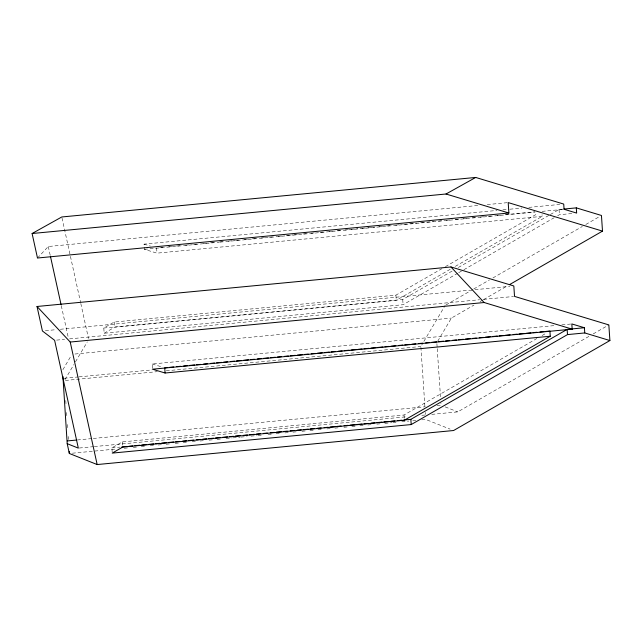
<?xml version="1.0" encoding="UTF-8"?>
<svg xmlns="http://www.w3.org/2000/svg" width="642" height="642" viewBox="0 0 642 642"><rect width="100%" height="100%" fill="white"/><g stroke="black" fill="none" stroke-linecap="round" stroke-linejoin="round"><path stroke-width="0.48" stroke-dasharray="3.21 2.41" d="M62.876 369.704L71.374 355.331M64.954 379.623L73.886 364.528M75.491 361.815L87.28 341.889M424.908 406.466L420.855 346.495L422.372 343.927M423.889 341.367L445.139 305.448M437.748 341.175L451.406 318.079L473.989 305.086M37.485 258.02L48.278 246.504L478.258 205.448M457.802 273.211L403.096 304.701L104.156 333.238L103.803 328.03L114.22 322.027L395.921 295.135L441.945 268.645M104.156 333.238L114.573 327.243L396.266 300.344L450.981 268.854M112.198 452.233L111.901 447.891L122.325 441.897L404.019 414.997L536.881 338.527M445.412 266.647L537.458 213.666M455.322 266.358L542.153 216.378L542.041 214.637M103.803 328.03L402.743 299.485L452.241 270.996M458.316 267.497L549.496 215.014M550.363 214.516L559.054 209.517L562.882 209.148M458.669 272.706L463.01 270.21M463.885 269.712L554.19 217.726M557.665 215.728L559.399 214.725L572.816 213.449M446.013 304.942L472.929 289.446M473.796 288.948L489.429 279.952M492.904 277.954L582.342 226.474M585.817 224.475L599.708 216.474M480.064 301.588L482.672 300.087M483.538 299.589L507.854 285.594M542.089 335.525L546.43 333.029M431.785 414.363L457.746 411.883L589.741 335.91M593.216 333.912L608.841 324.916M487.238 204.589L507.196 202.687M542.153 216.378L156.977 253.149L144.41 249.345L144.057 244.137L496.932 210.448M502.911 209.87L508.897 209.3M509.892 209.204L521.858 208.064M528.831 207.398L559.736 204.445M159.617 247.652L164.601 247.178M168.589 246.793L172.578 246.416M176.566 246.03L181.55 245.557M185.538 245.18L189.526 244.795M193.515 244.417L198.498 243.944M203.482 243.462L206.475 243.182M210.464 242.796L215.447 242.323M219.436 241.938L223.424 241.561M228.408 241.087L234.386 240.517M235.381 240.421L240.373 239.939M244.361 239.562L248.342 239.185M252.33 238.8L257.314 238.326M261.302 237.941L265.29 237.564M269.279 237.179L274.262 236.705M278.251 236.328L282.239 235.943M286.228 235.566L293.209 234.9M294.205 234.803L299.188 234.33M303.176 233.945L307.165 233.568M311.153 233.182L316.137 232.709M320.125 232.332L324.114 231.947M329.097 231.473L333.07 231.088M337.05 230.711L341.022 230.334M344.995 229.956L349.97 229.475M350.965 229.387L357.923 228.721M361.895 228.343L366.863 227.862M367.858 227.774L374.816 227.107M378.796 226.73L382.768 226.345M386.749 225.968L391.716 225.494M395.689 225.109L399.669 224.732M403.641 224.355L408.609 223.881M409.604 223.785L416.562 223.119M420.542 222.742L425.51 222.268M426.505 222.172L433.462 221.506M438.43 221.033L442.41 220.655M446.383 220.27L450.355 219.893M455.33 219.42L459.303 219.042M463.283 218.657L467.256 218.28M472.223 217.807L475.208 217.518M480.176 217.044L484.156 216.667M488.129 216.29L492.101 215.905M497.077 215.431L501.049 215.054M505.029 214.677L534.842 211.828M144.41 249.345L219.171 242.211M220.166 242.114L471.364 218.128M472.368 218.031L535.163 212.037M542.145 211.37L564.077 209.276M45.405 330.694L56.368 329.651M60.356 329.266L469.976 290.16M474.96 289.686L509.836 286.356M56.616 340.116L64.593 339.353M69.585 338.88L479.614 299.734M483.603 299.349L513.536 296.492M74.978 354.023L451.406 318.079M152.451 368.339L152.154 363.998L554.873 325.55M561.854 324.884L570.826 324.025M64.152 378.29L78.107 376.958M79.102 376.862L151.841 369.92M65.42 380.433L157.274 371.662M166.262 370.803L420.855 346.495M77.353 439.971L92.296 438.55M93.291 438.454L425.116 406.771M437.074 405.632L441.062 405.246L440.926 403.264M79.319 448.02L93.299 446.68M94.302 446.583L406.827 416.746M421.802 415.318L424.795 415.029M111.901 447.891L119.877 447.129M72.345 453.204L116.274 449.007M124.267 448.244L129.259 447.771M133.247 447.386L137.244 447.009M141.24 446.623L146.232 446.15M150.22 445.765L154.216 445.387M158.213 445.002L162.201 444.625M166.198 444.24L171.189 443.766M175.186 443.381L179.174 443.004M183.171 442.619L188.162 442.145M192.159 441.76L196.147 441.383M200.143 440.998L204.14 440.621M209.132 440.139L213.12 439.762M217.116 439.377L221.113 439M226.104 438.518L232.091 437.948M233.094 437.852L240.076 437.186M241.079 437.09L247.066 436.52M251.062 436.135L257.049 435.565M258.052 435.469L263.043 434.995M268.035 434.522L272.031 434.136M276.02 433.759L280.016 433.374M285.008 432.901L289.004 432.515M292.993 432.138L296.989 431.753M301.981 431.28L305.977 430.894M309.966 430.517L313.962 430.132M317.959 429.755L321.947 429.37M326.938 428.896L330.935 428.511M334.931 428.134L338.92 427.749M343.911 427.275L347.908 426.89M351.904 426.513L355.893 426.127M359.889 425.75L363.878 425.365M367.874 424.988L372.866 424.506M376.862 424.129L380.85 423.744M384.847 423.367L391.837 422.701M392.832 422.605L397.823 422.123M401.82 421.746L408.81 421.08M412.806 420.695L415.799 420.414M421.786 419.836L425.782 419.459L450.114 429.137M144.057 244.137L150.34 246.038M152.154 363.998L161.134 366.718M445.235 406.908L457.746 411.883M61.993 217.943L80.587 302.526M80.804 303.497L88.5 338.503M48.278 246.504L50.204 255.243M61.303 305.744L68.349 337.796M559.054 209.517L559.399 214.725M436.905 343.703L437.17 347.675M437.234 348.67L440.589 398.297M425.309 412.461L425.445 414.459M402.743 299.485L403.096 304.701M395.921 295.135L396.266 300.344M404.019 414.997L404.251 418.472M156.632 247.94L156.977 253.149M114.22 322.027L114.573 327.243M122.325 441.897L122.558 445.371M65.773 400.52L66.046 404.516M66.583 412.509L66.856 416.506M67.394 424.506L67.667 428.503M68.204 436.496L68.405 439.497"/><path stroke-width="0.96" d="M67.201 443.686L78.324 448.116L54.618 340.308L42.42 330.983L37.027 306.483L450.949 266.96L513.825 285.971L514.531 296.395L608.841 324.916L609.9 340.549L453.597 430.517L97.167 464.551L69.352 453.485L67.201 443.686L62.932 376.469M509.587 284.591L602.501 231.112L601.45 215.471L576.299 207.872L563.845 209.059M545.925 331.408L549.905 331.023L550.258 336.239L404.372 420.213L122.678 447.105L112.254 453.1L411.201 424.563L567.504 334.594L584.75 332.941L609.9 340.549M403.874 420.012L410.848 419.346L567.151 329.378L584.397 327.733L584.75 332.941M602.501 231.112L508.191 202.591L508.897 213.016L37.485 258.02L32.1 233.519L61.776 216.972L475.698 177.449L563.724 204.068L564.077 209.276L576.652 213.08L576.299 207.872M32.1 233.519L446.021 194.004L475.698 177.449M37.027 306.483L70.227 342.042L484.148 302.526L572.174 329.145L571.821 323.929L584.397 327.733M167.722 367.513L164.729 367.802L165.082 373.01L550.258 336.239M169.713 367.328L173.701 366.943M176.694 366.662L180.683 366.277M183.668 365.996L187.657 365.611M189.655 365.418L194.638 364.945M196.629 364.752L200.617 364.375M203.61 364.086L207.599 363.709M210.584 363.42L214.572 363.043M216.571 362.85L221.554 362.377M223.544 362.184L227.533 361.807M230.526 361.518L234.515 361.141M236.505 360.948L241.496 360.475M243.487 360.282L248.47 359.809M250.468 359.616L254.449 359.239M257.442 358.95L261.43 358.573M263.421 358.38L268.412 357.899M270.402 357.714L275.386 357.233M277.384 357.048L281.373 356.663M284.358 356.382L288.346 355.997M290.344 355.812L295.328 355.331M297.318 355.146L302.302 354.665M304.3 354.48L308.288 354.095M311.274 353.806L315.262 353.429M317.26 353.236L322.244 352.763M324.234 352.57L329.218 352.097M331.216 351.904L335.204 351.527M338.19 351.238L342.162 350.861M344.152 350.668L349.128 350.195M351.11 350.01L356.085 349.529M358.067 349.344L362.048 348.959M364.03 348.775L369.006 348.301M370.988 348.108L375.963 347.635M377.945 347.442L382.921 346.969M384.903 346.776L388.883 346.399M390.874 346.215L395.841 345.733M398.818 345.452L402.799 345.075M404.789 344.882L409.757 344.409M411.747 344.216L415.719 343.839M418.704 343.55L422.677 343.173M425.662 342.892L429.634 342.507M431.625 342.322L436.592 341.849M438.582 341.656L443.55 341.183M445.54 340.99L449.512 340.613M452.498 340.324L456.47 339.947M458.46 339.754L463.428 339.281M465.418 339.096L470.385 338.615M472.376 338.43L476.348 338.053M479.333 337.764L483.306 337.387M485.296 337.194L490.263 336.721M492.253 336.528L497.221 336.055M499.211 335.87L503.192 335.485M505.174 335.301L510.149 334.819M513.127 334.538L517.107 334.161M519.089 333.968L524.065 333.495M526.047 333.302L531.022 332.829M533.004 332.636L536.985 332.259M539.962 331.978L543.943 331.593M572.174 329.145L152.507 369.214L165.082 373.01M67.386 440.926L76.35 440.067M121.868 446.936L126.851 446.463M128.841 446.27L132.83 445.893M134.82 445.7L139.804 445.227M141.802 445.034L146.777 444.561M148.775 444.368L153.759 443.895M155.749 443.702L159.738 443.325M161.728 443.132L166.711 442.659M168.702 442.466L173.685 441.993M175.675 441.8L179.664 441.423M182.657 441.134L186.637 440.757M188.636 440.564L193.611 440.091M196.604 439.802L200.593 439.425M202.583 439.232L206.572 438.855M208.562 438.663L213.545 438.189M215.535 437.996L220.519 437.523M222.509 437.33L227.493 436.857M229.491 436.664L233.471 436.287M235.47 436.095L240.445 435.621M243.438 435.332L247.427 434.955M249.417 434.762L254.401 434.289M256.391 434.096L260.379 433.719M263.364 433.43L267.353 433.053M270.346 432.764L274.327 432.387M276.325 432.194L281.3 431.721M283.299 431.528L287.287 431.143M290.272 430.862L294.261 430.477M297.246 430.196L301.234 429.819M303.225 429.626L308.208 429.153M310.198 428.96L314.187 428.575M317.18 428.294L321.161 427.909M324.154 427.628L328.142 427.243M330.132 427.058L335.116 426.577M337.106 426.392L341.095 426.007M344.08 425.726L348.068 425.341M350.059 425.156L355.042 424.675M357.032 424.49L362.016 424.009M364.014 423.824L367.994 423.439M370.988 423.158L374.976 422.773M376.966 422.58L381.95 422.107M383.94 421.922L388.924 421.441M390.914 421.256L394.902 420.871M397.888 420.59L401.876 420.205M446.021 194.004L508.897 213.016M450.949 266.96L484.148 302.526M70.227 342.042L97.167 464.551M50.413 256.214L61.094 304.773M567.151 329.378L567.504 334.594M410.848 419.346L411.201 424.563M69.216 451.487L69.352 453.485"/></g></svg>
